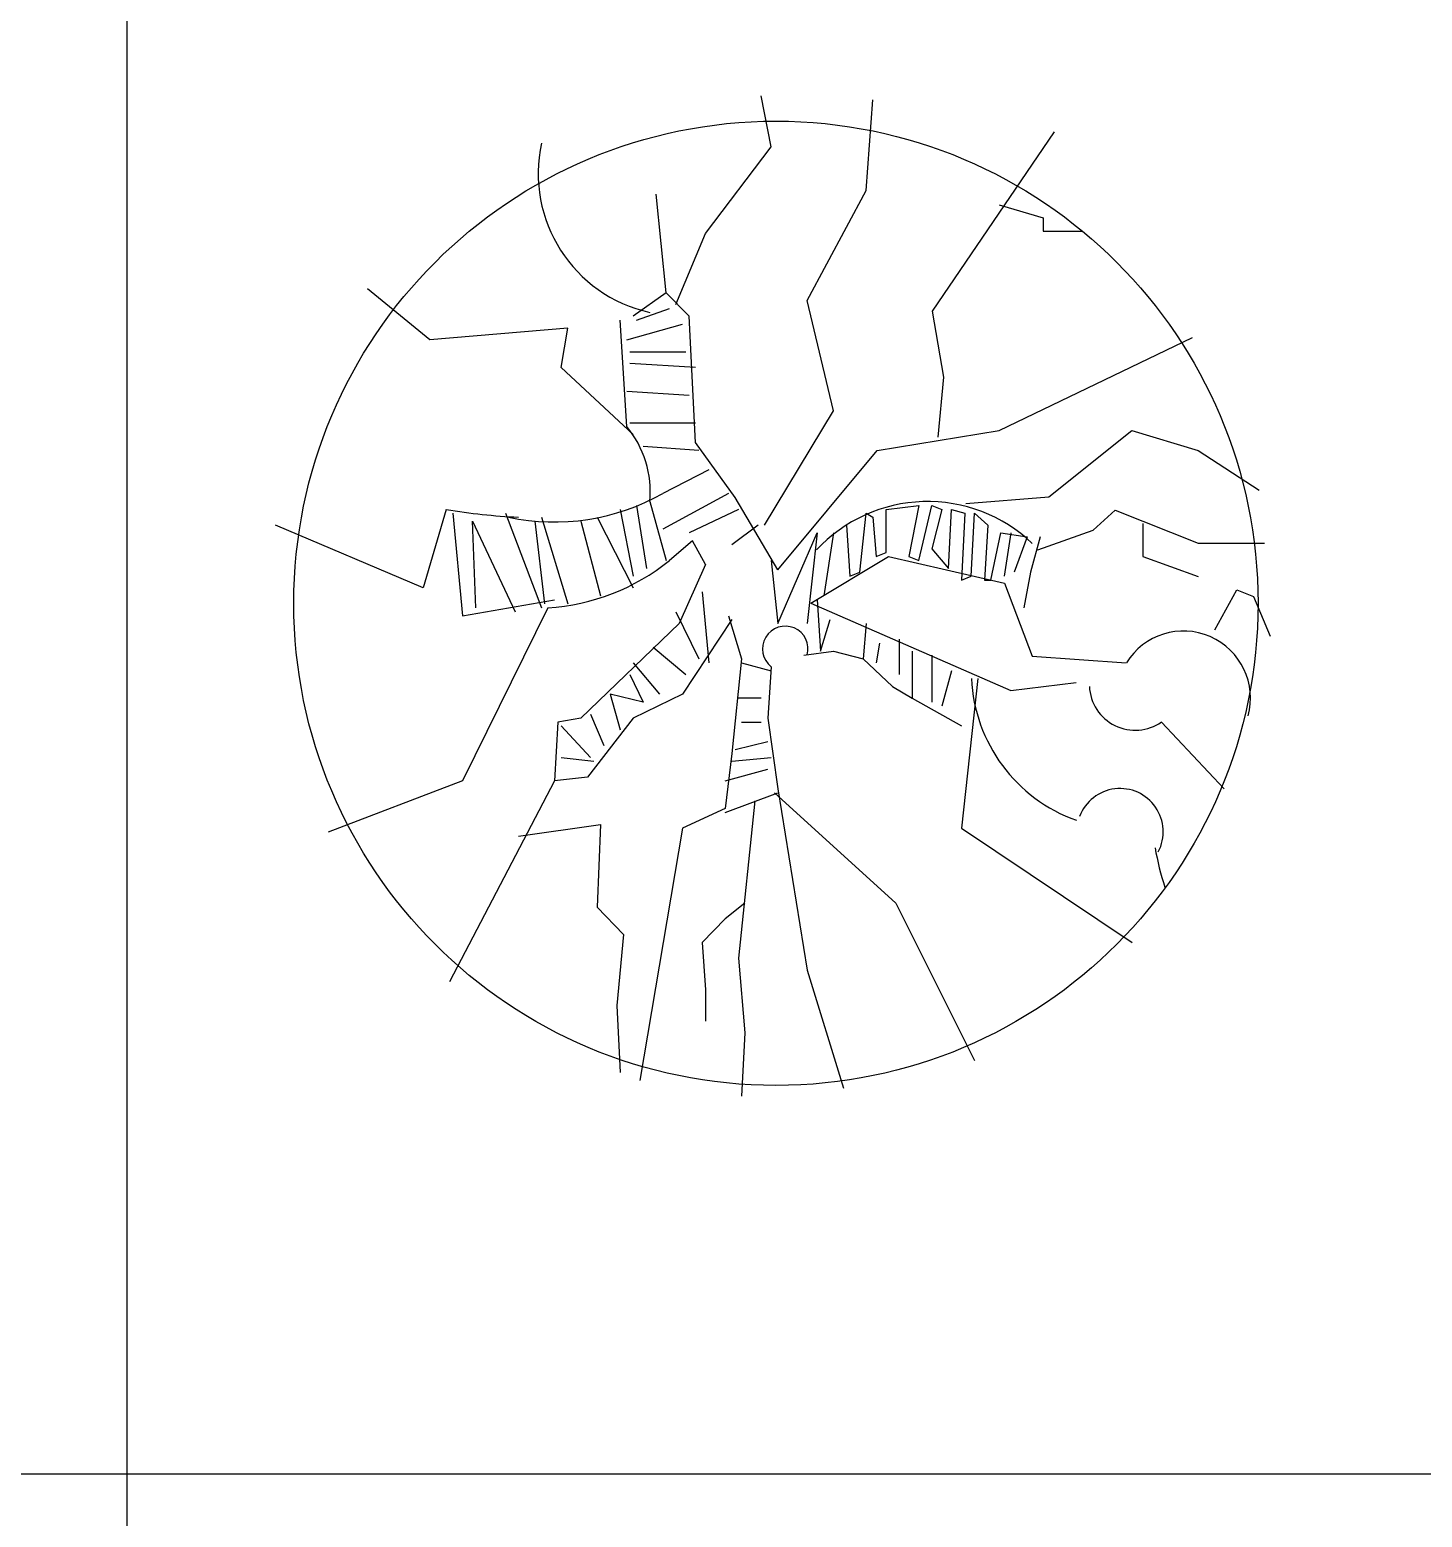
# Model space of a CAD drawing. Header units: millimetres. Extents: x -4017 to 59953, y -688 to 66564.
# Drawn here: x 16194 to 18402, y 42480 to 44838 of the extents above; entities that cross this region are included whole.
import ezdxf

# ---------------------------------------------------------------- set-up
doc = ezdxf.new("R2010")
doc.units = ezdxf.units.MM
doc.layers.add('www.cad-blocks.net', color=7, linetype='Continuous')

# ---------------------------------------------------------------- blocks, each defined once
blk = doc.blocks.new('A$C516926BB')
for p, q in [((18.8071, 38.5194), (18.8071, 0)), ((0, 33.1729), (62.4121, 33.1729))]:
    blk.add_line(p, q)
blk = doc.blocks.new('A$C3432034F')
at = {"color": 0}
for p, q in [((0.7857, 1.5047), (0.7701, 1.5858)), ((0.9366, 1.4359), (0.947, 1.5795)), ((1.0417, 1.2446), (1.2348, 1.5289)), ((0.6816, 1.3673), (0.7857, 1.5047)), ((0.6192, 1.2736), (0.6036, 1.4297)), ((0.8429, 1.2611), (0.9366, 1.4359)), ((1.1471, 1.4132), (1.2172, 1.3921)), ((1.2172, 1.3921), (1.2172, 1.371)), ((1.2172, 1.371), (1.2787, 1.371)), ((0.6348, 1.2549), (0.6816, 1.3673)), ((0.2446, 1.1987), (0.1457, 1.2798)), ((0.6192, 1.2736), (0.5671, 1.2362)), ((0.6556, 1.2362), (0.6192, 1.2736)), ((0.8846, 1.0863), (0.8429, 1.2611)), ((0.5567, 1.0613), (0.5463, 1.2299)), ((0.5723, 1.2299), (0.6244, 1.2486)), ((0.666, 1.0364), (0.6556, 1.2362)), ((1.0593, 1.1395), (1.0417, 1.2446)), ((0.4632, 1.2174), (0.2446, 1.1987)), ((0.4528, 1.1551), (0.4632, 1.2174)), ((0.5567, 1.1987), (0.6452, 1.2237)), ((0.5619, 1.18), (0.6504, 1.18)), ((1.1471, 1.0553), (1.454, 1.2026)), ((0.666, 1.1551), (0.5619, 1.1613)), ((0.5671, 1.0489), (0.4528, 1.1551)), ((1.0506, 1.0447), (1.0593, 1.1395)), ((0.5567, 1.1177), (0.6556, 1.1112)), ((0.7753, 0.9052), (0.8846, 1.0863)), ((0.5619, 1.0676), (0.666, 1.0676)), ((0.954, 1.0236), (1.1471, 1.0553)), ((1.2259, 0.95), (1.3576, 1.0553)), ((1.3576, 1.0553), (1.4629, 1.0236)), ((0.5827, 1.0302), (0.6712, 1.0239)), ((0.7285, 0.9491), (0.666, 1.0364)), ((0.7962, 0.8343), (0.954, 1.0236)), ((1.4629, 1.0236), (1.5593, 0.9605)), ((0.6868, 0.9927), (0.614, 0.9553)), ((0.718, 0.9553), (0.614, 0.899)), ((0.7962, 0.8343), (0.7285, 0.9491)), ((1.0945, 0.9394), (1.2259, 0.95)), ((0.2706, 0.9302), (0.2342, 0.8055)), ((0.281, 0.924), (0.2965, 0.7616)), ((0.3643, 0.924), (0.4214, 0.7743)), ((0.5463, 0.9302), (0.5671, 0.8242)), ((0.5723, 0.9364), (0.5881, 0.8366)), ((0.5932, 0.9428), (0.6192, 0.8491)), ((0.7337, 0.9302), (0.6556, 0.8928)), ((0.9262, 0.8304), (0.9366, 0.924)), ((0.9366, 0.924), (0.947, 0.9177)), ((0.9678, 0.9302), (1.0199, 0.9364)), ((0.9678, 0.8616), (0.9678, 0.9302)), ((1.0199, 0.9364), (1.0041, 0.8554)), ((1.0199, 0.8491), (1.0407, 0.9364)), ((1.0407, 0.9364), (1.0563, 0.9302)), ((1.0563, 0.9302), (1.0407, 0.8678)), ((1.0667, 0.8366), (1.0719, 0.9302)), ((1.0719, 0.9302), (1.0926, 0.924)), ((1.0926, 0.924), (1.0874, 0.8179)), ((1.103, 0.8242), (1.1082, 0.924)), ((1.1082, 0.924), (1.129, 0.9052)), ((1.2961, 0.8974), (1.3313, 0.9289)), ((1.3313, 0.9289), (1.4629, 0.8763)), ((0.2342, 0.8055), (0, 0.9052)), ((0.3175, 0.7743), (0.3123, 0.9115)), ((0.3123, 0.9115), (0.3799, 0.7679)), ((0.411, 0.9115), (0.4266, 0.7805)), ((0.4214, 0.9177), (0.4632, 0.7805)), ((0.484, 0.9115), (0.5151, 0.793)), ((0.5099, 0.9177), (0.5671, 0.8055)), ((0.7649, 0.9052), (0.7232, 0.8741)), ((0.9054, 0.9052), (0.9106, 0.8242)), ((0.947, 0.9177), (0.9522, 0.8554)), ((1.129, 0.9052), (1.1238, 0.8179)), ((1.2085, 0.8658), (1.2961, 0.8974)), ((1.3751, 0.9078), (1.3751, 0.8552)), ((0.6608, 0.8803), (0.6244, 0.8491)), ((0.6816, 0.8429), (0.6608, 0.8803)), ((0.7961, 0.7491), (0.8585, 0.8928)), ((0.8585, 0.8928), (0.8429, 0.7491)), ((0.8846, 0.8928), (0.869, 0.793)), ((1.1342, 0.8179), (1.15, 0.8928)), ((1.15, 0.8928), (1.1915, 0.8865)), ((1.1656, 0.8928), (1.1552, 0.8242)), ((1.1915, 0.8865), (1.1708, 0.8304)), ((1.2123, 0.8865), (1.1967, 0.8304)), ((1.4629, 0.8763), (1.568, 0.8763)), ((0.7857, 0.8491), (0.7961, 0.7491)), ((0.8488, 0.7816), (0.9716, 0.8552)), ((0.9522, 0.8554), (0.9678, 0.8616)), ((0.9716, 0.8552), (1.1558, 0.8132)), ((1.0041, 0.8554), (1.0199, 0.8491)), ((1.0407, 0.8678), (1.0667, 0.8366)), ((1.3751, 0.8552), (1.4629, 0.8236)), ((0.6816, 0.8429), (0.64, 0.7491)), ((0.9106, 0.8242), (0.9262, 0.8304)), ((1.1967, 0.8304), (1.1863, 0.7743)), ((1.0874, 0.8179), (1.103, 0.8242)), ((1.1238, 0.8179), (1.1342, 0.8179)), ((1.1558, 0.8132), (1.1996, 0.6974)), ((1.4892, 0.7394), (1.5242, 0.8025)), ((1.5242, 0.8025), (1.5506, 0.7921)), ((0.2965, 0.7616), (0.4424, 0.7867)), ((0.6764, 0.7992), (0.6868, 0.6868)), ((0.8488, 0.7816), (1.1656, 0.6431)), ((0.8585, 0.7867), (0.8637, 0.7055)), ((1.5506, 0.7921), (1.5769, 0.729)), ((0.4318, 0.7743), (0.2965, 0.4995)), ((0.6348, 0.7679), (0.6712, 0.693)), ((0.7232, 0.7554), (0.6452, 0.6369)), ((0.718, 0.7616), (0.7389, 0.693)), ((0.8637, 0.7055), (0.8794, 0.7554)), ((0.64, 0.7491), (0.484, 0.5993)), ((0.9366, 0.7491), (0.9314, 0.693)), ((0.5984, 0.7117), (0.6504, 0.6681)), ((0.9574, 0.718), (0.9522, 0.6868)), ((0.9885, 0.7242), (0.9885, 0.6681)), ((0.5671, 0.6868), (0.6088, 0.6369)), ((0.7389, 0.693), (0.7232, 0.5431)), ((0.7389, 0.6868), (0.7857, 0.6743)), ((0.8377, 0.6992), (0.8846, 0.7055)), ((0.8846, 0.7055), (0.9314, 0.693)), ((0.9314, 0.693), (0.9782, 0.6494)), ((1.0095, 0.7055), (1.0095, 0.6306)), ((1.0407, 0.6992), (1.0407, 0.6244)), ((1.1996, 0.6974), (1.3488, 0.6868)), ((0.5619, 0.6681), (0.5827, 0.6244)), ((0.7857, 0.6805), (0.7805, 0.5993)), ((1.0719, 0.6743), (1.0563, 0.6182)), ((1.1134, 0.6618), (1.0874, 0.4245)), ((0.5827, 0.6244), (0.5307, 0.6369)), ((0.5307, 0.6369), (0.5463, 0.5806)), ((0.6452, 0.6369), (0.5671, 0.5993)), ((0.9782, 0.6494), (1.0095, 0.6306)), ((1.1656, 0.6431), (1.2695, 0.6556)), ((0.7701, 0.6306), (0.7337, 0.6306)), ((1.0095, 0.6306), (1.0874, 0.5868)), ((0.4476, 0.593), (0.4424, 0.4995)), ((0.484, 0.5993), (0.4476, 0.593)), ((0.5671, 0.5993), (0.4943, 0.5057)), ((0.4995, 0.6057), (0.5203, 0.5556)), ((0.7389, 0.593), (0.7701, 0.593)), ((0.7805, 0.5993), (0.7961, 0.487)), ((1.4048, 0.593), (1.5037, 0.487)), ((0.4528, 0.5868), (0.4995, 0.5369)), ((0.7232, 0.5431), (0.7128, 0.4558)), ((0.7285, 0.5494), (0.7805, 0.5619)), ((0.4528, 0.5369), (0.5047, 0.5307)), ((0.7232, 0.5307), (0.7857, 0.5369)), ((0.2965, 0.4995), (0.0833, 0.4182)), ((0.4424, 0.4995), (0.2758, 0.181)), ((0.4943, 0.5057), (0.4424, 0.4995)), ((0.7128, 0.4995), (0.7805, 0.5182)), ((0.7128, 0.4496), (0.7961, 0.4808)), ((0.7909, 0.4808), (0.9833, 0.306)), ((0.7961, 0.487), (0.8429, 0.1998)), ((0.7128, 0.4558), (0.6452, 0.4245)), ((0.7597, 0.4683), (0.7337, 0.2185)), ((0.3851, 0.412), (0.5151, 0.4307)), ((0.5151, 0.4307), (0.5099, 0.2997)), ((0.6452, 0.4245), (0.5775, 0.0249)), ((1.0874, 0.4245), (1.358, 0.2434)), ((0.5099, 0.2997), (0.5515, 0.2559)), ((0.7441, 0.306), (0.7128, 0.281)), ((0.9833, 0.306), (1.1082, 0.0561)), ((0.7128, 0.281), (0.6764, 0.2434)), ((0.5515, 0.2559), (0.5411, 0.1436)), ((0.6764, 0.2434), (0.6816, 0.1686)), ((0.7337, 0.2185), (0.7441, 0.1)), ((0.8429, 0.1998), (0.9002, 0.0125)), ((0.6816, 0.1686), (0.6816, 0.1187)), ((0.5411, 0.1436), (0.5463, 0.0374)), ((0.7441, 0.1), (0.7389, 0))]:
    blk.add_line(p, q, dxfattribs=at)
at = {"color": 0, "linetype": 'Continuous'}
blk.add_ellipse((0.7933, 0.7812), major_axis=(0.7644, 0), ratio=1, start_param=-8.041502361777475e-07, end_param=6.28318450302935, dxfattribs=at)
at = {"color": 0}
for centre, major_axis, start_param, end_param in [((0.6423, 1.463), (0.1598, 0.1598), 2.142444, 3.708281), ((0.4336, 0.9585), (0.1134, 0.1134), 5.399947, 6.193746), ((0.4421, 1.2591), (0.2468, 0.2468), 3.717204, 4.44189), ((1.0338, 0.7017), (0.1703, 0.1703), 0.025507, 1.606397), ((0.4269, 1.8336), (-0.6483, 0.6483), 2.184829, 2.310524), ((0.4117, 1.1114), (0.2388, 0.2388), 3.986673, 4.608544), ((0.8081, 0.7089), (0.0255, 0.0255), 5.228291, 9.541452), ((1.4393, 0.6309), (0.0752, 0.0752), 5.228262, 8.085843), ((1.3543, 0.6739), (-0.1778, 0.1778), 0.833492, 2.012494), ((1.363, 0.6527), (-0.0515, 0.0515), 0.831117, 2.967045), ((1.3388, 0.419), (-0.0485, 0.0485), 3.443296, 6.70504), ((1.8772, 0.4809), (-0.347, 0.347), 0.964824, 1.095926)]:
    blk.add_ellipse(centre, major_axis=major_axis, ratio=1, start_param=start_param, end_param=end_param, dxfattribs=at)

msp = doc.modelspace()

# ---------------------------------------------------------------- block references
at = {"xscale": 1000, "yscale": 1000, "zscale": 1000}
msp.add_blockref('A$C3432034F', (16584.2, 43147.5), dxfattribs=at)
at = {"layer": 'www.cad-blocks.net', "color": 155, "true_color": 0x546d8e, "xscale": 1000, "yscale": 1000, "zscale": 1000}
msp.add_blockref('A$C516926BB', (-2458.7, 9375.6), dxfattribs=at)

doc.saveas('drawing.dxf')
